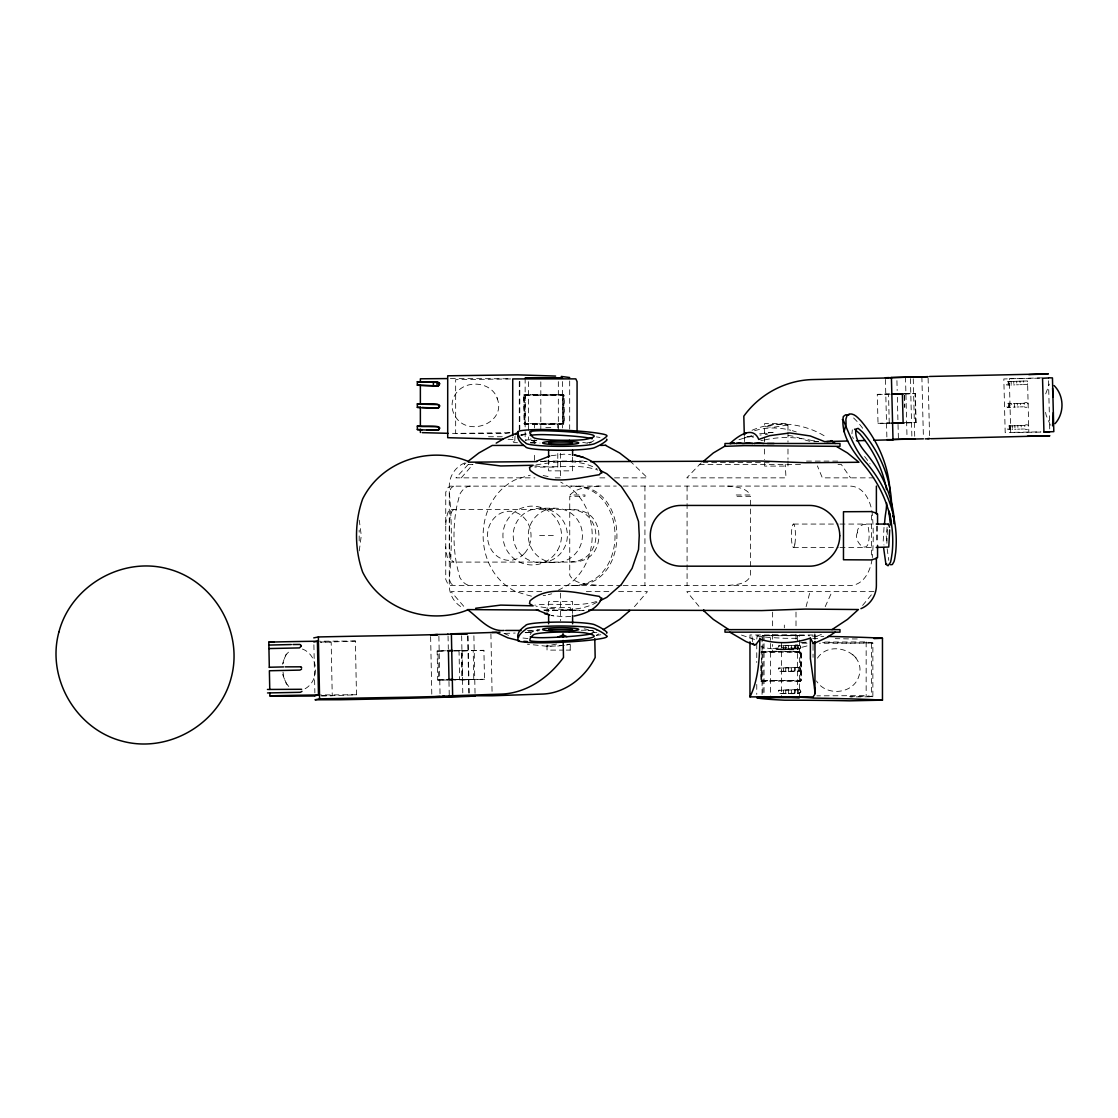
<?xml version="1.0" encoding="UTF-8"?>
<svg xmlns="http://www.w3.org/2000/svg" width="1118" height="1118" viewBox="0 0 1118 1118"><rect width="100%" height="100%" fill="white"/><g stroke="black" fill="none" stroke-linecap="round" stroke-linejoin="round"><path stroke-width="0.75" stroke-dasharray="5 3.75" d="M534.418 460.295L534.432 451.784M534.432 443.273L534.432 439.863M534.432 427.956L534.432 424.547L557.798 424.56L557.798 427.956M557.784 453.489L557.784 467.1L534.795 467.1M784.319 627.841L784.319 625.046M359.171 540.944L359.171 530.142M621.58 585.525L450.191 585.455L447.745 583.764L445.747 579.39L445.747 492.227L447.745 487.839L450.191 486.148L616.284 486.078M445.747 524.775L445.9 522.763A26.091 4.947 -90 0 1 448.905 510.605L450.47 509.515L573.38 509.515C580.41 509.864 587.481 511.946 592.316 517.354A26.091 22.57 90 0 1 592.316 554.249C587.481 559.671 580.41 561.753 573.38 562.088L450.47 562.088L448.905 560.998A26.091 4.947 -90 0 1 445.9 548.854L445.747 546.842M887.399 529.527L886.84 544.368M884.017 527.389L883.136 542.356L884.003 545.011M872.124 559.112C870.447 570.851 863.851 585.077 850.155 585.525L728.125 585.525M359.255 550.894L361.282 535.536L359.255 520.191M282.393 664.204L285.481 655.358L290.68 649.81M852.321 429.829L851.916 433.826M806.106 606.669L810.033 591.632M1045.693 393.843L1049.355 384.117M515.035 436.174L514.629 443.077M887.091 527.235L886.211 535.746L887.091 544.27M825.196 606.669L832.044 591.632M286.39 654.114L284.405 658.418A20.068 11.152 88.2 0 0 283.203 663.575M702.942 462.447L772.342 462.698M862.607 605.411L871.928 594.133M817.454 658.139C830.255 638.49 866.925 652.269 858.848 676.334C853.355 694.236 826.02 696.682 816.461 680.932M461.273 477.861L472.942 464.389L464.082 464.389L465.968 462.936M634.437 606.669L647.462 591.632L616.228 591.632M468.302 464.389L455.92 477.861L534.977 477.861M701.293 462.712L686.801 477.861L785.996 477.861L785.255 464.389M760.855 665.811L760.855 681.141L761.637 680.415L801.354 680.443L801.354 651.473L761.637 651.445L761.637 680.415M760.855 652.185L800.558 652.213L801.354 651.473M760.855 681.141L800.558 681.169L801.354 680.443M305.116 688.73C320.419 680.289 318.364 653.904 301.483 648.733M453.629 486.148L451.197 487.839L449.282 492.032C451.993 521.1 451.993 550.517 449.282 579.585L451.197 583.764L453.629 585.455M453.922 509.515L452.343 510.605A26.091 4.947 -90 0 0 449.352 522.763L449.352 548.854A26.091 4.947 -90 0 0 452.343 560.998L453.922 562.088M795.625 648.3L784.319 647.308L772.636 648.552L782.74 649.292L795.611 648.314M596.285 635.262L598.941 633.878M464.711 462.936C455.543 466.681 449.212 476.184 449.282 486.078L449.282 585.525C449.254 594.315 454.16 602.84 461.776 607.214M597.096 602.155C578.411 612.86 556.275 609.492 536.025 606.152M821.409 634.367L814.156 637.386M752.023 430.29C776.241 419.711 805.309 423.191 827.194 437.683M738.998 439.723L751.715 435.671M596.439 601.526C576.636 607.605 555.311 602.392 534.711 605.187M1008.296 381.615C1008.282 389.986 1002.72 380.833 1008.897 381.587L1008.995 385.095L1006.773 385.165M1008.855 403.808C1008.268 413.436 1002.846 400.51 1011.692 403.696L1011.79 407.19L1009.233 407.273M1009.414 426C1009.414 434.371 1003.852 425.203 1010.029 425.972L1010.113 429.48L1007.947 429.536M756.76 639.035L757.249 635.597L779.749 635.234M762.057 694.39L762.057 635.751L770.526 635.317L770.526 640.223M799.482 697.604L799.482 635.695L762.057 635.751M762.169 652.185L779.749 651.71M799.37 652.213L789.238 651.752M762.169 681.141L770.526 680.75M799.37 681.169L784.626 680.68M589.284 443.147L591.436 442.421M521.393 435.349L531.819 432.722M754.594 430.723C766.221 427.09 778.98 427.216 790.733 430.276M569.663 644.206L566.225 645.002M807 645.911C792.131 650.355 775.99 650.662 760.967 646.721M551.16 455.711L564.017 454.174L570.739 454.719M548.197 594.692L551.733 593.812M759.583 433.826L772.37 432.345M520.695 435.321L529.038 433.463M567.413 644.862L570.418 644.206M753.546 435.978L744.364 438.046L747.593 436.635L753.602 437.152M764.53 439.947C781.384 436.118 799.035 437.054 815.679 441.442M760.883 440.59L763.315 440.171M509.934 432.792L504.903 433.616L449.464 433.337M556.582 644.038L547.023 645.938L554.724 646.19M759.96 435.112L761.274 434.93M536.025 464.92C556.275 461.594 578.411 458.212 597.096 468.931M574.918 585.455C630.929 586.195 630.929 485.408 574.918 486.148M564.338 645.254L548.896 646.456L527.389 644.206M530.463 442.98L535.857 443.147M569.425 562.088L578.034 560.998L584.141 558.399A26.063 23.436 90 0 0 595.908 535.801A26.063 23.436 90 0 0 584.155 513.204L578.034 510.605L569.425 509.515M571.019 585.455C629.714 587.062 629.714 484.555 571.019 486.148M557.7 646.05L561.264 645.631M525.278 439.989L531.609 439.695M543.18 595.531L545.612 595.321M570.739 616.353L564.017 616.912L551.146 615.361L553.941 616.074M765.243 434.623L767.437 434.455M565.47 610.274L583.456 610.246M574.904 610.093L544.41 610.246M773.265 432.331L764.614 433.085L767.2 433.602M799.985 645.338L778.603 645.938L778.603 649.446C781.775 647.923 807.475 652.073 799.174 645.24A54.978 1.439 0 0 0 778.603 645.938M799.985 667.516L778.603 668.131L778.603 671.639C781.775 670.115 807.475 674.266 799.174 667.432A54.978 1.439 0 0 0 778.603 668.131M799.985 689.708L778.603 690.323L778.603 693.831C781.775 692.294 807.475 696.444 799.174 689.624A54.978 1.439 0 0 0 778.603 690.323M545.808 427.635L551.999 427.635M1007.346 407.343L1009.554 407.287L1009.456 403.78M598.996 486.078C589.186 487.35 577.084 487.099 570.026 494.981L584.98 494.981L584.98 496.308L569.747 496.308L569.747 575.295C575.029 584.966 589.27 583.959 598.996 585.525M889.649 394.039L885.777 394.221L890.711 394.193M890.375 423.009L886.518 423.177L892.625 423.149M1008.576 381.573L1011.133 381.504L1011.231 385.011L1008.674 385.081L1008.618 381.573L1009.414 381.573M1010.057 407.259L1009.261 407.273L1009.177 403.766L1014.319 403.598L1014.403 407.106L1011.469 407.19M1009.708 425.958L1012.265 425.888L1012.349 429.382L1009.792 429.466L1009.736 425.958L1010.532 425.944M321.355 695.941A112.177 1.873 -1.2 0 0 328.245 695.857L356.474 694.753L355.384 641.033L327.169 642.137A112.177 1.873 -1.2 0 1 320.265 642.221M761.218 651.836L779.47 651.57M1010.812 381.49L1013.76 381.406L1013.844 384.913L1010.91 384.997M1011.944 425.874L1014.878 425.79L1014.962 429.298L1012.028 429.368M1013.439 381.392L1016.723 381.308L1016.821 384.816L1013.523 384.899M1013.998 403.584L1017.282 403.5L1017.38 406.994L1014.082 407.092M1014.557 425.776L1017.855 425.692L1017.939 429.186L1014.641 429.284M504.777 633.403L515.202 633.054M525.614 632.704L532.559 632.467M447.675 680.024L437.711 680.01L437.124 651.053L445.551 650.76M453.964 650.48L483.912 650.327L484.499 679.297L454.313 680.024M453.74 651.053L483.912 650.327M437.711 680.01L447.815 679.674M454.551 679.451L484.499 679.297M1019.714 381.182L1023.655 381.084L1023.739 384.592L1019.798 384.69M1016.402 381.294L1020.035 381.196L1020.119 384.704L1016.5 384.802M1020.273 403.374L1024.214 403.277L1024.298 406.784L1020.371 406.882M1016.975 403.486L1020.594 403.388L1020.692 406.896L1017.059 406.994M1020.832 425.567L1024.773 425.469L1024.857 428.963L1020.93 429.074M1017.534 425.679L1021.153 425.581L1021.251 429.088L1017.618 429.172M1023.333 381.07L1027.554 380.972L1028.826 431.772M1023.417 384.578L1027.638 384.466L1027.554 380.972M1023.892 403.263C1029.566 399.811 1029.818 409.901 1023.976 406.77M1024.451 425.455C1030.125 422.003 1030.377 432.079 1024.549 428.963M443.553 650.886L437.963 651.053L438.536 680.01L447.34 679.772M877.281 394.361L888.544 394.333L889.243 423.303L878.021 423.331L877.281 394.361L890.711 393.997M905.314 393.885L915.376 393.606L916.103 422.576L906.041 422.842M878.021 423.331L889.76 423.009M1040.523 432.079L1005.194 432.68L1003.824 378.96L1043.555 377.814M903.959 393.885L915.027 393.606L915.768 422.576L904.686 422.856M1039.544 378.163L1009.344 378.653L1010.7 432.373L1040.9 431.883M818.236 441.386L815.301 441.442L810.941 438.619M517.48 442.7L513.931 442.616L512.729 440.813L512.729 437.376M818.544 441.428C807.364 443.525 797.875 435.349 786.765 435.503M454.369 650.55L474.186 650.536L473.194 650.69L473.78 679.66L474.773 679.492L454.956 679.52M453.81 679.646L468.889 679.618L461.86 680.024L461.287 651.067L468.316 650.662L457.863 650.606M550.461 424.057L562.382 423.582L562.382 394.626L545.71 395.115M525.222 632.509L527.472 632.481M774.942 680.694L761.218 680.806L761.218 665.462M530.435 442.532L538.443 442.462M857.282 638.951L849.54 638.923A97.028 2.543 0 0 0 835.286 638.658M1008.702 385.081L1009.498 385.067M1009.177 403.766L1009.973 403.766M1009.82 429.466L1010.63 429.452M773.293 635.136L800.893 635.387A86.352 2.264 0 0 1 809.614 635.835M355.384 641.033L323.871 641.201A54.978 0.922 -1.2 0 0 320.041 641.229M773.293 680.555L779.749 680.666M356.474 694.753L324.947 694.921A54.978 0.922 -1.2 0 0 321.118 694.949M450.372 378.569L511.611 378.792M547.023 612.65L547.163 607.549L570.306 607.549L570.306 612.65M824.763 642.067L866.157 641.9L872.865 643.004L872.865 696.738A112.177 2.935 0 0 1 850.56 696.919M547.023 644.988L547.023 650.103L563.654 650.103M570.166 650.103L570.32 644.988M872.865 696.738L866.157 695.62L824.763 695.801A54.978 1.439 0 0 0 816.825 695.843M904.141 393.634L915.376 393.606M904.867 422.59L916.103 422.576M510.66 378.946L455.669 379.673L455.669 433.393L510.66 432.666M523.867 394.64L563.584 394.626L564.129 395.353L564.129 424.323L524.412 424.337L523.867 394.64L524.412 424.337M524.412 395.367L564.129 395.353M523.867 423.61L563.584 423.582L564.129 424.323M488.51 436.761L502.275 436.761M544.27 461.035L583.344 461.035M806.497 461.105L840.722 461.105M541.056 461.427L585.734 461.468M540.343 461.594L587.146 461.622M699.225 464.389L802.626 464.389M838.025 464.389L841.239 464.389L850.546 477.861M555.143 477.861L560.453 477.861M599.821 477.861L606.683 477.861M614.551 477.861L647.462 477.861L630.077 461.035M873.996 477.861L822.345 477.861L817.398 465.885M623.145 486.078L850.155 486.078C863.851 486.526 870.447 500.766 872.124 512.491A49.709 9.419 -90 0 1 872.278 557.575M623.145 585.525L726.868 585.525C735.029 584.728 747.593 584.518 750.597 575.295L750.597 496.308L735.392 496.308L735.392 494.981L750.388 494.981C745.734 487.182 735.015 486.763 726.868 486.078M540.287 508.215A27.209 27.084 -90 0 1 563.751 549.022A27.209 27.084 -90 0 1 516.823 549.022A27.209 27.084 -90 0 1 540.287 508.215L555.339 508.215A27.209 27.084 -90 0 1 578.803 549.022A27.209 27.084 -90 0 1 531.889 549.022A27.209 27.084 -90 0 1 555.339 508.215M793.445 524.062L838.276 524.062M840.009 524.062L874.5 524.062M539.589 535.424L555.339 535.424M793.445 547.429L838.276 547.429M840.009 547.429L874.5 547.429M540.287 562.62L555.339 562.62M541.699 591.632L451.057 591.632L464.082 606.669M586.335 591.632L609.925 591.632M873.996 591.632L686.801 591.632L699.225 606.669M543.823 610.093L554.374 610.107M544.27 610.582L584.714 610.582M527.43 630.44L539.435 630.44M587.858 630.44L597.375 630.44M525.194 632.481L532.503 632.481M591.911 632.481L597.026 632.481M320.768 641.984L331.166 641.984L332.242 695.703L321.858 695.703M566.225 650.103L570.32 650.103M546.311 424.239L524.146 423.988L524.146 395.017L563.863 394.989L563.863 423.96L525.139 423.652L525.181 394.64L540.819 395.115M581.248 630.245L587.844 630.245M813.038 635.01L749.968 634.968L749.968 640.125M437.124 651.053L445.425 651.053M779.47 680.527L800.949 680.82L800.949 651.85L784.626 651.71M797.469 645.324L795.219 645.324L795.219 648.817L797.469 648.831M797.469 667.516L795.219 667.516L795.219 671.01L797.469 671.024M797.469 689.708L795.219 689.694L795.219 693.202L797.469 693.216M536.808 440.674L528.241 440.562M784.626 635.248L799.482 635.695M536.123 440.506L528.604 440.352L528.604 436.998M508.019 439.276L515.51 439.472M849.54 696.738L871.523 696.514L871.523 642.78L849.54 643.018A97.028 2.543 0 0 0 822.666 642.584M543.18 475.541L551.733 477.26M525.139 440.115L526.271 440.24M582.716 442.379L587.271 443.147M534.711 465.885C555.814 468.847 577.754 463.034 597.906 470.105M531.455 596.173L530.212 595.852A88.126 41.366 14.6 0 1 514.685 591.031C472.607 569.551 472.607 501.521 514.685 480.041A88.126 41.366 -14.6 0 1 530.212 475.22M754.538 639.454L739.389 634.367M792.327 430.654L796.295 431.953M503.98 633.403L509.696 635.849M799.747 645.296L800.893 647.42L799.174 648.747A54.978 1.439 0 0 0 778.603 649.446M799.747 667.488L800.893 669.612L799.174 670.94A54.978 1.439 0 0 0 778.603 671.639M799.747 689.666L800.893 691.804L799.174 693.132A54.978 1.439 0 0 0 778.603 693.831M853.593 417.964L858.191 422.576A234.752 161.928 -8 0 1 862.956 428.641M852.671 654.533L856.15 657.943M282.602 674.406L286.054 683.252L288.877 686.578M1050.403 425.203L1046.238 415.491A20.068 7.197 88.4 0 1 1045.274 410.334M286.991 684.384L284.852 680.065A20.068 11.152 88.2 0 1 283.036 672.086M496.909 397.756C507.656 422.87 467.673 437.99 455.208 416.245A20.068 19.956 -76 0 1 455.208 394.584C464.809 378.862 492.018 381.252 497.594 399.182M852.587 436.733L853.3 438.661M752.484 641.676L751.673 633.277M887.161 548.77L888.796 560.425M814.84 633.836L814.966 638.909M1048.502 380.763L1049.718 428.907M928.108 378.163L929.631 438.591M921.875 376.934L923.398 437.194M913.266 378.806L914.79 439.081M910.415 378.639L911.897 437.264M905.496 377.129L907.019 437.39M904.56 395.339L904.853 407.259M904.183 395.339L904.476 407.259M896.929 380.637L897.181 390.517M897.349 397.253L897.95 421.095M898.034 424.463L898.411 439.276M885.414 379.463L886.895 437.935M744.336 436.607L744.462 441.708M490.9 633.864L492.074 692.335M473.892 635.793L475.094 695.969M468.009 635.89L469.169 692.936M467.701 635.974L468.847 693.034M462.041 651.067L462.614 680.024M461.65 635.793L462.796 692.839M459.023 650.313L459.596 679.283M448.052 635.974L448.318 649.153M448.975 681.435L449.268 696.207M438.885 636.198L440.059 694.837M430.626 636.645L431.814 695.27M313.892 644.765L314.871 692.908M877.56 526.173L877.56 543.586M876.386 526.215L876.386 543.655M871.453 515.035L871.453 558.203M866.157 641.9L866.157 695.62M814.966 634.633L814.966 639.789M813.038 645.338L813.038 657.37M800.558 652.213L800.558 681.169M798.294 645.31L798.294 648.803M798.294 667.502L798.294 670.996M798.294 689.68L798.294 693.188M797.483 635.946L797.469 696.123M796.002 612.091L796.002 627.408M796.002 634.213L796.002 642.724M796.002 644.429L796.002 651.235L772.636 651.235L772.636 644.429M794.674 645.393L794.674 648.901M794.674 667.586L794.674 671.079M794.674 689.778L794.674 693.272M791.348 645.491L791.348 648.985M791.348 667.67L791.348 671.177M791.348 689.862L791.348 693.37M788.358 645.589L788.358 649.097M788.358 667.781L788.358 671.275M788.358 689.974L788.358 693.467M787.98 430.346L787.98 423.54L764.614 423.54L764.614 435.461M787.98 432.051L787.98 442.267M787.98 449.073L787.98 459.288M787.98 460.979L787.98 466.094L764.614 466.094L764.614 459.288M785.73 645.701L785.73 649.195M785.73 667.879L785.73 671.387M785.73 690.072L785.73 693.579M783.48 645.813L783.48 649.306M783.48 668.005L783.48 671.499M783.48 690.183L783.48 693.691M781.622 643.004L781.622 696.738M772.636 612.091L772.636 627.408M772.636 634.213L772.636 642.724M770.526 643.493L770.526 697.213M764.614 437.152L764.614 442.267M764.614 449.073L764.614 457.583M764.055 635.499L764.055 640.404M764.055 643.675L764.055 697.408M762.951 635.876L762.951 640.782M762.951 644.052L762.951 694.516M756.76 643.94L756.76 662.499M756.76 684.426L756.76 694.39M687.081 486.078L687.081 585.525M644.932 486.078L644.932 585.525M572.598 457.136L572.598 470.86L548.617 470.86L548.617 458.855M572.598 613.489L572.598 601.47L548.617 601.47L548.617 611.77M569.691 380.959L569.691 429.102M563.584 394.626L563.584 423.582M562.424 381.545L562.424 427.97M560.607 453.279L560.607 475.751M560.607 593.127L560.607 620.783M558.329 381.615L558.329 430.304M540.819 381.811L540.819 430.5M528.604 381.643L528.604 430.36M525.139 378.219L525.139 430.164M525.139 431.786L525.139 438.452M519.8 381.392L519.8 429.536M519.283 381.671L519.283 429.815M530.239 634.619A466.639 45.642 0 0 1 533.566 630.79A30.955 3.033 0 0 1 540.008 629.294M584.155 628.847A18.768 1.831 0 0 1 585.049 628.973A76.793 7.505 0 0 1 588.389 629.658M591.003 630.356A76.793 7.505 0 0 1 593.7 631.586M593.979 631.838A45.433 4.444 0 0 1 593.812 632.83M527.948 638.476A23.981 2.348 0 0 1 520.932 637.721M600.841 634.731A88.755 8.678 0 0 1 596.383 635.443M470.678 486.078A27.125 15.191 90 0 0 459.708 494.422L457.653 502.681A54.6 17.846 -90 0 0 457.653 568.922L459.708 577.181A27.125 15.191 90 0 0 470.678 585.525M520.932 434.609A23.981 2.348 0 0 1 527.948 433.868M596.383 436.9A88.755 8.678 0 0 1 600.017 437.459M593.979 440.492A76.793 7.505 0 0 1 591.702 441.736M591.003 441.973A76.793 7.505 0 0 1 587.355 442.91M531.93 440.115A466.639 45.642 0 0 0 533.566 441.554A30.955 3.033 0 0 0 540.008 443.049M531.092 439.15A466.639 45.642 0 0 1 530.757 438.675M558.203 590.318A766.515 393.229 -23.6 0 0 568.196 584.84C600.198 562.088 600.198 508.997 568.196 486.246A766.515 393.229 23.6 0 0 560.705 482.124M800.642 642.417A97.028 2.543 0 0 1 805.84 642.445M864.591 456.507A234.752 161.928 -8 0 1 870.07 463.9M872.865 643.004A112.177 2.935 0 0 1 819.424 643.255M807 643.213A112.177 2.935 0 0 1 799.356 643.171M756.76 635.765A223.418 5.842 0 0 0 784.822 638.294A97.028 2.543 0 0 1 798.895 638.322M812.101 636.044A86.352 2.264 0 0 1 813.345 636.184A170.397 4.458 0 0 1 823.77 636.366M812.688 638.392A97.028 2.543 0 0 1 819.382 638.462M803.562 642.291A54.978 1.439 0 0 1 806.357 642.235M593.351 630.3A384.089 6.428 -1.2 0 1 588.208 630.496M528.423 631.279A384.089 6.428 -1.2 0 1 538.051 630.971M857.366 532.727C852.978 540.581 866.73 554.961 868.63 541.587A11.557 3.773 -90 0 0 868.63 529.904C868.616 519.926 856.57 525.32 857.366 532.727M787.687 425.022L773.265 427.3L764.614 426.629L773.88 424.602L782.977 424.141A25.616 20.334 -90 0 1 783.942 424.141L787.687 425.022M524.663 553.158A24.54 21.787 -90 0 0 514.895 512.1A24.54 21.787 -90 0 0 488.217 542.16A24.54 21.787 -90 0 0 524.663 553.158M557.589 550.252A29.417 29.292 -90 0 0 532.21 506.119A29.417 29.292 -90 0 0 506.845 550.252A29.417 29.292 -90 0 0 557.589 550.252M794.87 544.019A11.683 2.026 -90 0 0 793.962 524.468A11.683 2.026 -90 0 0 791.488 538.778A11.683 2.026 -90 0 0 794.87 544.019"/><path stroke-width="1.5" d="M1048.642 377.786L1052.457 377.912L1053.813 431.632L1043.932 431.995L1042.549 378.261L1048.432 377.968M814.966 641.522L814.952 694.208L813.038 696.919L749.968 696.877L749.968 641.844M703.725 609.729L703.655 610.582M301.329 646.134L299.442 647.909L268.935 648.566M884.366 524.482L884.701 521.701A30.619 4.43 90 0 1 885.498 514.406L886.197 509.752A234.752 161.928 -8 0 0 886.658 503.114M814.742 642.067L813.219 643.227L810.396 638.099C794.213 643.675 776.297 644.192 759.891 639.23L756.075 644.317L754.119 644.765L753.071 643.339M883.611 547.834L885.931 564.324L888.041 565.764L890.431 562.424A30.619 4.43 -90 0 0 891.521 557.085L892.206 552.432A234.752 161.928 -8 0 0 864.2 465.256C853.174 451.56 840.415 435.014 843.307 416.539L845.585 414.82L848.897 414.96M1052.541 425.818L1053.324 412.528M515.608 434.553L518.025 432.862M730.641 443.497L729.928 443.497C737.251 436.775 752.693 424.728 758.773 439.458L769.505 435.685L789.881 432.945L810.284 435.964L824.595 441.624L832.127 441.275M574.093 616.074C584.91 613.922 597.543 609.072 601.805 598.032L600.324 597.851L599.486 596.397C577.419 593.141 548.645 584.337 530.03 600.827L529.499 603.65L533.16 605.83L500.71 605.104L475.639 608.262M844.048 431.772L846.06 424.099L845.893 419.152L846.997 415.714L849.275 413.995C854.459 413.213 857.981 417.95 861.251 421.179A238.26 164.346 -8 0 1 890.11 492.87M1055.057 423.652C1064.657 413.017 1064.224 395.688 1054.092 385.556M301.539 669.207L299.89 670.101L269.382 670.758L269.759 689.443M301.986 691.385L300.337 692.294L267.523 692.95M725.093 446.334L744.071 445.635L836.222 446.334L847.458 452.958L858.945 462.265L805.449 462.74L761.037 461.035L590.584 461.636M749.968 696.877C758.605 679.492 759.667 657.272 759.835 638.168M744.281 434.664L746.195 432.834M605.663 445.425L619.624 452.958L630.077 461.035M887.832 524.468L888.754 524.468L889.509 527.235M629.895 610.582L619.624 619.414L603.357 629.63M600.198 600.618L600.953 600.045M468.246 461.175L478.895 452.958L492.297 445.425L523.727 445.425M831.96 629.63L847.458 619.414L858.414 609.534L805.253 609.086L761.749 610.582L588.697 610.051M835.174 632.159L827.194 637.358L812.94 643.954M725.484 445.789L713.34 452.958L703.599 461.189M496.196 443.147L504.19 438.452L516.991 433.029M885.931 564.324L886.672 563.919M601.023 600.212L606.739 597.389L621.301 584.574L632.075 568.419L638.532 549.539L639.244 535.536L638.532 521.533L632.075 502.653L621.301 486.498L606.739 473.697L601.023 470.86M860.944 608.667C870.125 604.936 876.442 595.433 876.386 585.525L876.386 557.616M536.444 461.273L549.749 456.074M438.494 385.85L439.626 383.726L437.921 382.398A54.978 1.439 0 0 1 417.335 381.699L417.335 385.193A54.978 1.439 0 0 0 437.921 385.906C446.194 379.044 420.55 383.236 417.335 381.699M438.494 408.042L439.626 405.918L437.921 404.59A54.978 1.439 0 0 1 417.335 403.891L417.335 407.385A54.978 1.439 0 0 0 437.921 408.084C446.194 401.236 420.55 405.429 417.335 403.891M438.494 430.234L439.626 428.096L437.921 426.783A54.978 1.439 0 0 1 417.335 426.07L417.335 429.578A54.978 1.439 0 0 0 437.921 430.276C446.194 423.415 420.55 427.621 417.335 426.07M557.714 637.19L563.039 634.926L566.896 636.659M730.236 443.497L731.801 442.994M467.408 610.037C429.019 625.437 381.392 609.911 362.637 572.095C354.476 549.176 354.476 521.91 362.637 498.977C381.392 461.161 429.019 445.635 467.408 461.049M629.141 461.203L629.909 461.035M313.753 637.889L318.351 636.953A268.893 4.5 -1.2 0 1 407.176 635.317L437.627 634.577M313.837 641.984L317.4 641.257L318.476 694.977L314.927 695.703M444.475 696.318L408.419 697.213A268.893 4.5 -1.2 0 0 319.594 698.862L315.01 699.784L340.571 699.728A138.87 2.32 -1.2 0 0 469.085 696.388L475.094 695.969L454.146 696.109M1049.788 431.702L1043.905 431.995M767.367 443.497L774.117 443.497M885.372 377.744L889.229 377.577M928.737 438.633L929.631 438.591L927.633 438.577M435.168 634.661L430.598 634.982L436.97 635.08M874.052 638.602L882.465 638.252L882.465 700.148L849.54 700.832A97.028 2.543 0 0 0 784.822 700.203A223.418 5.842 0 0 1 756.76 697.66L785.716 697.017M440.087 696.444L431.841 696.891L469.225 696.095L458.785 696.039M1028.867 374.628L1048.321 373.887L929.533 376.459M594.79 638.769L595.167 657.482C584.966 677.704 564.646 693.747 541.378 694.11L492.144 695.773L452.636 695.745L451.392 633.836L499.998 632.215M447.228 650.704L452.287 650.536M447.815 679.674L452.86 679.506M452.636 695.745L501.87 694.082C526.885 693.02 549.162 677.256 563.5 657.468L563.151 640.446M923.44 438.829L892.22 439.514L915.139 438.815M435.559 634.521L448.025 634.297M895.742 393.857L899.096 393.774M891.898 394.249L903.637 393.927M890.948 423.261L904.364 422.897M826.831 441.568L847.724 440.995M856.43 440.758L865.136 440.52M873.843 440.282L893.002 439.765L891.437 377.87L812.982 379.561C785.842 380.092 759.597 394.123 743.819 416.175L744.295 434.902M925.257 438.871L928.038 438.801M930.819 438.731L1049.886 435.782L1027.428 436.23M268.865 645.058L291.323 644.555M269.312 667.25L283.623 666.915M267.454 689.457L301.636 689.289M442.574 696.262L449.268 696.207M896.65 394.081L902.394 393.955L903.12 422.925L894.218 423.107M891.898 394.179L898.313 394.011M285.244 666.873L300.784 666.817M447.619 634.213L454.034 634.088M292.958 644.527L299.862 644.457M452.874 650.578L448.416 650.676L448.989 679.632L453.461 679.548M448.863 696.109L455.278 695.983M893.044 439.612L886.937 439.654M452.902 634.213L465.479 633.948M468.302 462.195L536.892 461.594M457.541 634.144L467.017 634.13M447.298 378.583L420.368 378.792L420.368 381.713M779.749 697.143L762.057 697.66L799.482 697.604L789.238 697.185M548.617 442.91L572.598 442.91M731.018 443.497L724.981 443.497L724.981 446.334M764.391 443.497L839.981 443.497L839.981 446.334L837.158 446.334M583.512 457.416L574.107 454.998C585.021 457.038 597.501 462.069 601.805 473.054L600.324 473.235L599.486 474.689C577.419 477.931 548.645 486.735 530.03 470.245L529.499 467.422L533.16 465.256L500.71 465.968L475.639 462.81M876.219 524.062L888.293 524.062M876.219 547.429L888.754 547.037L889.676 529.904M538.666 610.079L467.492 609.603C478.476 617.485 489.195 632.019 504.12 630.44M544.522 613.656L549.776 614.998L536.444 609.799M548.617 629.434L572.598 629.434M731.018 629.63L724.981 629.63L724.981 632.159L839.981 632.159L839.981 629.63L731.396 629.63M505.615 630.44L521.016 630.44M492.032 632.481L496.364 632.481L507.865 637.847L519.157 640.684M451.392 633.836L466.849 633.85M417.335 385.193L438.326 385.864M417.335 407.385L420.368 407.399M417.335 429.578L422.227 429.717M784.626 697.143L800.893 697.283A86.352 2.264 0 0 1 813.345 698.093A170.397 4.458 0 0 1 882.465 700.148M448.011 433.323L422.227 432.638M438.326 408.056L422.227 407.525M438.326 430.234L427.104 429.927M503.1 439.178L447.703 437.697L447.703 375.802L517.76 374.851L555.604 376.081M527.361 641.522L523.867 641.299M561.222 376.431L569.691 377.521M600.52 445.425L605.872 445.23M628.931 610.428L629.658 610.582M842.329 419.613L843.098 419.795C849.75 434.888 855.354 451.448 867.261 463.858A238.26 164.346 -8 0 1 895.686 552.348L895.113 556.275A30.619 4.43 90 0 1 894.023 561.613L892.332 564.548L890.557 564.73M754.943 645.086L746.181 641.676L729.774 632.159M854.571 429.172L859.756 433.728A234.752 161.928 -8 0 1 886.532 489.642M728.838 629.63L713.34 619.414L703.543 610.582M300.337 644.625L301.259 645.673M831.191 440.59L835.174 443.497M600.198 470.454L600.953 471.041M301.189 667.097L301.706 667.865M893.925 523.671L894.051 517.732A238.26 164.346 -8 0 0 865.695 452.706C860.385 446.25 854.501 437.767 855.913 429.019L858.163 428.362L862.816 432.331A238.26 164.346 -8 0 1 891.172 497.356L892.108 509.794M814.505 687.989L810.396 658.628L810.396 638.21M814.505 688.017L814.966 693.174M888.656 510.577L890.683 524.971L890.571 518.165A234.752 161.928 -8 0 0 889.942 513.26M892.751 515.761L892.863 516.949M1052.597 388.253L1052.932 397.016M563.011 633.64L563.081 637.036M318.351 636.953L319.594 698.862M318.714 641.243A54.978 0.922 -1.2 0 0 268.809 642.137L269.312 667.474M269.829 692.936L269.885 695.857A112.177 1.873 -1.2 0 0 314.731 695.997M877.56 524.426L877.56 513.973L876.219 513.092L871.453 511.583L843.475 511.737L843.475 559.769L871.453 559.922L876.219 558.413L877.56 557.519L877.56 545.332M876.386 486.078L876.386 514M577.07 432.554L577.07 381.601L575.812 378.876L512.729 378.918L512.729 435.657M572.598 450.274L572.598 455.417M572.598 615.193L572.598 623.774M548.617 450.274L548.617 457.136M548.617 615.193L548.617 623.774M437.04 382.328L437.04 385.836M433.407 382.244L433.407 385.752M420.368 385.207L420.368 403.794M420.368 407.176L420.368 425.762M420.368 429.13L420.368 432.512M592.191 633.557A45.433 4.444 0 0 1 586.824 634.689A72.67 7.113 0 0 1 544.773 637.665A11.879 1.16 0 0 1 530.239 636.855M606.585 633.123A42.959 4.206 0 0 0 606.767 632.145A624.473 61.071 0 0 0 594.301 624.613A34.896 3.41 0 0 0 556.051 622.111A34.896 3.41 0 0 0 525.712 625.493A802.836 78.512 0 0 0 517.718 636.547A23.981 2.348 0 0 0 518.542 637.162M530.239 435.489A11.879 1.16 0 0 1 544.773 434.664A72.67 7.113 0 0 1 586.824 437.655A45.433 4.444 0 0 1 592.191 438.773M518.542 435.181A23.981 2.348 0 0 0 517.732 435.782A802.836 78.512 0 0 0 525.726 446.837A34.896 3.41 0 0 0 556.051 450.233A34.896 3.41 0 0 0 594.329 447.731A624.473 61.071 0 0 0 606.767 440.199A42.959 4.206 0 0 0 606.585 439.22M828.089 636.449A170.397 4.458 0 0 1 882.465 638.252M269.885 695.857A54.978 0.922 -1.2 0 1 319.79 694.963M274.092 642.277A112.177 1.873 -1.2 0 1 268.809 642.137M58.933 631.922C46.299 677.913 75.8 729.02 121.96 741.08C167.966 753.714 219.058 724.212 231.119 678.053C243.752 632.061 214.251 580.955 168.091 568.894C122.1 556.261 70.993 585.762 58.933 631.922M839.758 535.801C839.856 552.068 825.629 566.281 809.376 566.183L680.638 566.183C669.948 566.001 659.844 560.16 654.337 550.992A30.214 30.032 -90 0 1 654.337 520.611C659.844 511.443 669.948 505.602 680.638 505.434L809.376 505.434C825.629 505.322 839.856 519.549 839.758 535.801M525.278 378.08L562.424 378.108L525.278 378.08M733.604 442.882L731.27 443.497L734.945 443.497L733.604 442.882M739.389 442.812L735.742 443.497L742.855 443.497L739.389 442.812M747.816 442.784L743.232 443.497L753.127 443.497L747.816 442.784M758.339 442.882L753.77 443.497L763.999 443.497L758.339 442.882M891.549 377.563L890.655 377.618L928.066 376.682L891.549 377.563M569.411 440.268L562.857 440.268A21.186 2.068 0 0 1 559.95 440.24A30.955 3.033 0 0 1 533.566 437.627A466.639 45.642 0 0 1 529.82 431.869A11.879 1.16 0 0 1 544.773 430.737A72.67 7.113 0 0 1 586.824 433.728A45.433 4.444 0 0 1 593.979 436.565A76.793 7.505 0 0 1 585.049 439.444A18.768 1.831 0 0 1 569.411 440.268M569.411 632.075L562.857 632.075A21.186 2.068 0 0 0 559.95 632.089A30.955 3.033 0 0 0 533.566 634.703A466.639 45.642 0 0 0 529.82 640.474A11.879 1.16 0 0 0 544.773 641.592A72.67 7.113 0 0 0 586.824 638.602A45.433 4.444 0 0 0 593.979 635.765A76.793 7.505 0 0 0 585.049 632.9A18.768 1.831 0 0 0 569.411 632.075M606.767 636.058A624.473 61.071 0 0 0 594.301 628.526A34.896 3.41 0 0 0 556.051 626.024A34.896 3.41 0 0 0 525.712 629.42A802.836 78.512 0 0 0 517.718 640.474A23.981 2.348 0 0 0 547.904 642.738A85.136 8.329 0 0 0 591.226 640.027A88.755 8.678 0 0 0 602.434 638.35A42.959 4.206 0 0 0 606.767 636.058M551.551 630.957A18.112 1.775 0 0 0 578.719 629.42A18.112 1.775 0 0 0 551.551 627.883A18.112 1.775 0 0 0 551.551 630.957M517.718 431.869A802.836 78.512 0 0 0 525.726 442.924A34.896 3.41 0 0 0 556.051 446.306A34.896 3.41 0 0 0 594.329 443.804A624.473 61.071 0 0 0 606.767 436.272A42.959 4.206 0 0 0 602.434 433.98A88.755 8.678 0 0 0 591.226 432.303A85.136 8.329 0 0 0 547.904 429.591A23.981 2.348 0 0 0 517.732 431.869M551.551 444.447A18.112 1.775 0 0 0 578.719 442.924A18.112 1.775 0 0 0 551.551 441.386A18.112 1.775 0 0 0 551.551 444.447"/></g></svg>
